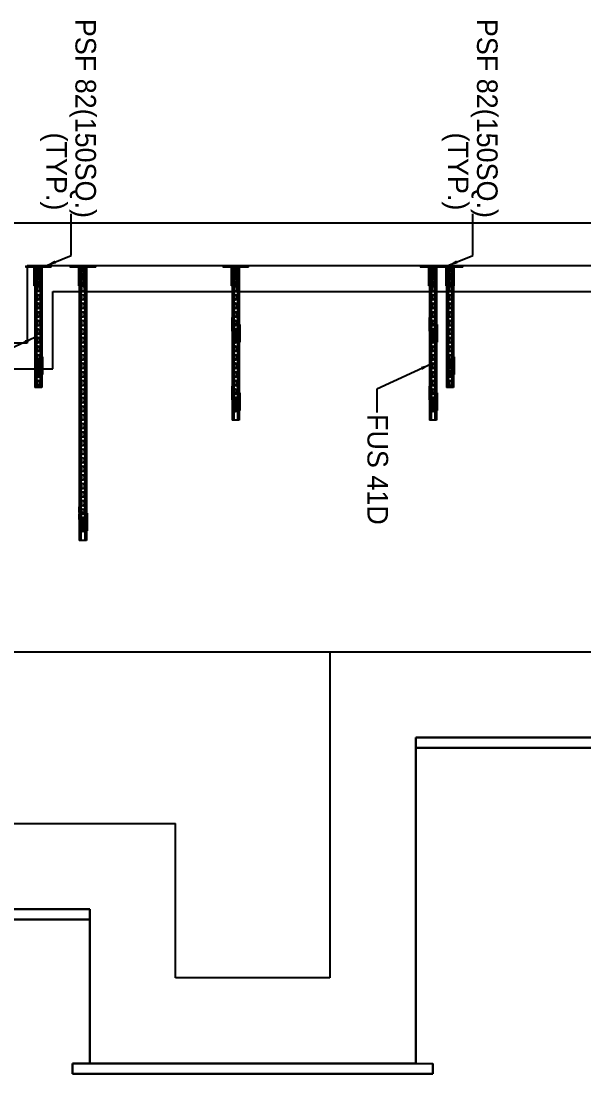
# Model space of a CAD drawing. Header units: millimetres. Extents: x 0 to 268175, y 0 to 74250.
# Drawn here: x 4765 to 8045, y 12309 to 18446 of the extents above; entities that cross this region are included whole.
import ezdxf
from ezdxf.enums import TextEntityAlignment as Align

# ---------------------------------------------------------------- set-up
doc = ezdxf.new("R2010")
doc.units = ezdxf.units.MM
doc.header["$LTSCALE"] = 200
doc.linetypes.add('CEN-GAUN', pattern=[32.2, 30, -1, 0.2, -1])
doc.linetypes.add('phl_thick', pattern=[0])
for name, color, linetype in [('1 BA', 9, 'Continuous'), ('1 CEN', 15, 'CEN-GAUN'), ('@@P3_P4 환상망 SUPPORT', 143, 'Continuous'), ('BA', 9, 'Continuous'), ('DIM', 7, 'Continuous'), ('PIPE RACK', 6, 'Continuous'), ('SOL-253', 253, 'Continuous')]:
    doc.layers.add(name, color=color, linetype=linetype)
doc.styles.add('STD', font='simplex8.shx', dxfattribs={"width": 0.85, "bigfont": 'whgtxt.shx'})
doc.styles.add('돋움체', font='gulim.ttc')
doc.dimstyles.new('DMA1', dxfattribs={"dimscale": 40, "dimtxt": 2.5, "dimasz": 3, "dimexe": 1, "dimexo": 1.5, "dimgap": 0.8, "dimtad": 1, "dimdec": 1, "dimdsep": 46, "dimtxsty": 'STD', "dimcen": -2.5, "dimclrd": 256, "dimclre": 256, "dimclrt": 7, "dimadec": 1, "dimazin": 2, "dimtfac": 0.75, "dimtdec": 1, "dimtmove": 2, "dimatfit": 3, "dimfxl": 1, "dimtvp": 1, "dimfrac": 2, "dimtolj": 1, "dimarcsym": 0})

# ---------------------------------------------------------------- blocks, each defined once
blk = doc.blocks.new('A$Cd080613a')
at = {"layer": '@@P3_P4 환상망 SUPPORT', "color": 2, "linetype": 'phl_thick'}
for p, q in [((-20, 4.434), (-18.540497, 4.434)), ((-20, 1.034), (-20, 4.434)), ((-20, 1.034), (-18.540497, 1.034)), ((-18.540497, 4.434), (-11.18034, 4.434)), ((-18.540497, 1.034), (-18.540497, 4.434)), ((-18.540497, 1.034), (-11.18034, 1.034)), ((-13.5, 0), (-13.5, 1.034)), ((-13.5, 0), (-8, 0)), ((-11.18034, 4.434), (-10.999621, 4.526016)), ((-11.18034, 1.034), (-11.18034, 4.434)), ((-11.18034, 1.034), (-8.008727, 1.034)), ((-10.999621, 4.526016), (-10.817799, 4.607405)), ((-10.817799, 4.607405), (-10.635521, 4.678167)), ((-10.635521, 4.678167), (-10.453605, 4.738253)), ((-10.5, -10.466), (-10.5, 0)), ((-10.453605, 4.738253), (-10.273729, 4.787376)), ((-10.309559, 6.434007), (10.309559, 6.434007)), ((-10.273729, 4.787376), (-10.096742, 4.825514)), ((-10.096742, 4.825514), (-9.923378, 4.852767)), ((-9.923378, 4.852767), (-9.754732, 4.869109)), ((-9.754732, 4.869109), (-9.592018, 4.874416)), ((-9.43597, 4.869011), (-9.592018, 4.874416)), ((-9.45, 12.285517), (-8.5, 12.834)), ((-9.45, 12.285517), (-9.425949, 12.285517)), ((-9.45, 6.434), (-9.45, 12.285517)), ((-9.286802, 4.852541), (-9.43597, 4.869011)), ((-9.425949, 12.285517), (-9.225178, 12.382765)), ((-9.425949, 6.434), (-9.425949, 12.285517)), ((-9.14507, 4.825103), (-9.286802, 4.852541)), ((-9.225178, 12.382765), (-9.028632, 12.46982)), ((-9.011345, 4.786714), (-9.14507, 4.825103)), ((-9.028632, 12.46982), (-8.835734, 12.547031)), ((-8.886751, 4.737605), (-9.011345, 4.786714)), ((-8.771402, 4.677806), (-8.886751, 4.737605)), ((-8.835734, 12.547031), (-8.645934, 12.614685)), ((-8.66519, 4.60729), (-8.771402, 4.677806)), ((-8.568009, 4.52603), (-8.66519, 4.60729)), ((-8.645934, 12.614685), (-8.458704, 12.673015)), ((-8.479752, 4.434), (-8.568009, 4.52603)), ((-8.5, 12.834), (8.5, 12.834)), ((-8.383024, 4.342905), (-8.479752, 4.434)), ((-8.479752, 4.434), (8.479752, 4.434)), ((-8.458704, 12.673015), (-8.273532, 12.722205)), ((-8.298335, 4.244727), (-8.383024, 4.342905)), ((-8.225616, 4.140826), (-8.298335, 4.244727)), ((-8.273532, 12.722205), (-8.089918, 12.762387)), ((-8.164452, 4.032743), (-8.225616, 4.140826)), ((-8.114311, 3.921798), (-8.164452, 4.032743)), ((-8.073442, 3.805669), (-8.114311, 3.921798)), ((-8.089918, 12.762387), (-7.907369, 12.793645)), ((-8.041426, 3.683749), (-8.073442, 3.805669)), ((-8.018427, 3.556566), (-8.041426, 3.683749)), ((-8.004602, 3.42465), (-8.018427, 3.556566)), ((-8.006255, 0.977988), (-8.008727, 1.034)), ((-8.004136, 0.924002), (-8.006255, 0.977988)), ((-8.000031, 3.288557), (-8.004602, 3.42465)), ((-8.002394, 0.872075), (-8.004136, 0.924002)), ((-8.001102, 0.822352), (-8.002394, 0.872075)), ((-8.000288, 0.774408), (-8.001102, 0.822352)), ((-8, 0.727727), (-8.000288, 0.774408)), ((-8, -0.157176), (-8, 3.288561)), ((-7.997347, 2.169936), (-8, 2.238707)), ((-7.989459, 2.102767), (-7.997347, 2.169936)), ((-7.976272, 2.037446), (-7.989459, 2.102767)), ((-7.957771, 1.974207), (-7.976272, 2.037446)), ((-7.934047, 1.913249), (-7.957771, 1.974207)), ((-7.905217, 1.854768), (-7.934047, 1.913249)), ((-7.907369, 12.793645), (-7.725397, 12.816016)), ((-7.871396, 1.798956), (-7.905217, 1.854768)), ((-7.832213, 1.745381), (-7.871396, 1.798956)), ((-7.78686, 1.693336), (-7.832213, 1.745381)), ((-7.735268, 1.643293), (-7.78686, 1.693336)), ((-7.677382, 1.595741), (-7.735268, 1.643293)), ((-7.725397, 12.816016), (-7.543511, 12.829488)), ((-7.613221, 1.551128), (-7.677382, 1.595741)), ((-7.54299, 1.509804), (-7.613221, 1.551128)), ((-7.543511, 12.829488), (-7.361216, 12.834)), ((-7.466933, 1.472099), (-7.54299, 1.509804)), ((-7.385253, 1.438355), (-7.466933, 1.472099)), ((-7.298238, 1.408783), (-7.385253, 1.438355)), ((-7.17892, 12.829488), (-7.361216, 12.834)), ((-7.206336, 1.383563), (-7.298238, 1.408783)), ((-7.110023, 1.362871), (-7.206336, 1.383563)), ((-6.997035, 12.816016), (-7.17892, 12.829488)), ((-7.009788, 1.34687), (-7.110023, 1.362871)), ((-6.90625, 1.335597), (-7.009788, 1.34687)), ((-6.815063, 12.793645), (-6.997035, 12.816016)), ((-6.800099, 1.329011), (-6.90625, 1.335597)), ((-6.632514, 12.762387), (-6.815063, 12.793645)), ((-6.691977, 1.327135), (-6.800099, 1.329011)), ((-6.691977, 1.327135), (-6.581325, 1.329907)), ((-6.4489, 12.722205), (-6.632514, 12.762387)), ((-6.581325, 1.329907), (-6.467915, 1.337363)), ((-6.467915, 1.337363), (-6.352408, 1.349526)), ((-6.263728, 12.673015), (-6.4489, 12.722205)), ((-6.352408, 1.349526), (-6.235472, 1.366419)), ((-6.076497, 12.614685), (-6.263728, 12.673015)), ((-6.235472, 1.366419), (-6.117777, 1.387979)), ((-6.117777, 1.387979), (-6, 1.414014)), ((-5.886698, 12.547031), (-6.076497, 12.614685)), ((-6, 1.414014), (-5.30323, 1.57262)), ((-6, -1.216), (-6, 1.414014)), ((-5.6938, 12.46982), (-5.886698, 12.547031)), ((-5.497254, 12.382765), (-5.6938, 12.46982)), ((-5.296482, 12.285517), (-5.497254, 12.382765)), ((-5.30323, 1.57262), (-4.617331, 1.711087)), ((-5.296482, 12.285517), (-4.129467, 12.285517)), ((-5.296482, 6.434), (-5.296482, 12.285517)), ((-4.617331, 1.711087), (-3.940787, 1.829986)), ((-4.129467, 12.285517), (-3.727924, 12.382765)), ((-4.129467, 6.434), (-4.129467, 12.285517)), ((-3.940787, 1.829986), (-3.272149, 1.929801)), ((-3.727924, 12.382765), (-3.334832, 12.46982)), ((-3.334832, 12.46982), (-2.949037, 12.547031)), ((-3.272149, 1.929801), (-2.610019, 2.010935)), ((-2.949037, 12.547031), (-2.569437, 12.614685)), ((-2.610019, 2.010935), (-1.953047, 2.07371)), ((-2.569437, 12.614685), (-2.194977, 12.673015)), ((-2.194977, 12.673015), (-1.824632, 12.722205)), ((-1.953047, 2.07371), (-1.299912, 2.118373)), ((-1.824632, 12.722205), (-1.457404, 12.762387)), ((-1.457404, 12.762387), (-1.092307, 12.793645)), ((-1.299912, 2.118373), (-0.649322, 2.145102)), ((-1.092307, 12.793645), (-0.728363, 12.816016)), ((-0.728363, 12.816016), (-0.364591, 12.829488)), ((-0.649322, 2.145102), (0, 2.154)), ((-0.364591, 12.829488), (0, 12.834)), ((0.364591, 12.829488), (0, 12.834)), ((0.649322, 2.145102), (0, 2.154)), ((0.728363, 12.816016), (0.364591, 12.829488)), ((1.299912, 2.118373), (0.649322, 2.145102)), ((1.092307, 12.793645), (0.728363, 12.816016)), ((1.457404, 12.762387), (1.092307, 12.793645)), ((1.953047, 2.07371), (1.299912, 2.118373)), ((1.824632, 12.722205), (1.457404, 12.762387)), ((2.194977, 12.673015), (1.824632, 12.722205)), ((2.610019, 2.010935), (1.953047, 2.07371)), ((2.569437, 12.614685), (2.194977, 12.673015)), ((2.949037, 12.547031), (2.569437, 12.614685)), ((3.272149, 1.929801), (2.610019, 2.010935)), ((3.334832, 12.46982), (2.949037, 12.547031)), ((3.940787, 1.829986), (3.272149, 1.929801)), ((3.727924, 12.382765), (3.334832, 12.46982)), ((4.129467, 12.285517), (3.727924, 12.382765)), ((4.617331, 1.711087), (3.940787, 1.829986)), ((4.129467, 12.285517), (5.296482, 12.285517)), ((4.129467, 6.434), (4.129467, 12.285517)), ((5.30323, 1.57262), (4.617331, 1.711087)), ((5.296482, 12.285517), (5.517089, 12.391922)), ((5.296482, 6.434), (5.296482, 12.285517)), ((6, 1.414014), (5.30323, 1.57262)), ((5.517089, 12.391922), (5.732653, 12.48604)), ((5.732653, 12.48604), (5.943938, 12.568319)), ((5.943938, 12.568319), (6.151669, 12.639125)), ((6.117777, 1.387979), (6, 1.414014)), ((6, -1.216), (6, 1.414014)), ((6.235472, 1.366419), (6.117777, 1.387979)), ((6.151669, 12.639125), (6.356539, 12.698744)), ((6.352408, 1.349526), (6.235472, 1.366419)), ((6.467915, 1.337363), (6.352408, 1.349526)), ((6.356539, 12.698744), (6.559224, 12.747389)), ((6.581325, 1.329907), (6.467915, 1.337363)), ((6.559224, 12.747389), (6.760381, 12.785202)), ((6.691977, 1.327135), (6.581325, 1.329907)), ((6.691977, 1.327135), (6.800099, 1.329011)), ((6.760381, 12.785202), (6.960663, 12.812253)), ((6.800099, 1.329011), (6.90625, 1.335597)), ((6.90625, 1.335597), (7.009788, 1.34687)), ((6.960663, 12.812253), (7.160721, 12.828542)), ((7.009788, 1.34687), (7.110023, 1.362871)), ((7.110023, 1.362871), (7.206336, 1.383563)), ((7.160721, 12.828542), (7.361216, 12.834)), ((7.206336, 1.383563), (7.298238, 1.408783)), ((7.298238, 1.408783), (7.385253, 1.438355)), ((7.583949, 12.827266), (7.361216, 12.834)), ((7.385253, 1.438355), (7.466933, 1.472099)), ((7.466933, 1.472099), (7.54299, 1.509804)), ((7.54299, 1.509804), (7.613221, 1.551128)), ((7.806234, 12.80717), (7.583949, 12.827266)), ((7.613221, 1.551128), (7.677382, 1.595741)), ((7.677382, 1.595741), (7.735268, 1.643293)), ((7.735268, 1.643293), (7.78686, 1.693336)), ((7.78686, 1.693336), (7.832213, 1.745381)), ((8.028974, 12.773795), (7.806234, 12.80717)), ((7.832213, 1.745381), (7.871395, 1.798957)), ((7.871395, 1.798957), (7.905217, 1.854768)), ((7.905217, 1.854768), (7.934047, 1.913249)), ((7.934047, 1.913249), (7.957771, 1.974207)), ((7.957771, 1.974207), (7.976272, 2.037446)), ((7.976272, 2.037446), (7.989459, 2.102767)), ((7.989459, 2.102767), (7.997347, 2.169936)), ((7.997347, 2.169936), (8, 2.238707)), ((8, 3.288561), (8.004602, 3.42465)), ((8, -0.157176), (8, 3.288561)), ((8, 0.727727), (8.000288, 0.774408)), ((8, 0), (13.5, 0)), ((8.000288, 0.774408), (8.001102, 0.822352)), ((8.001102, 0.822352), (8.002394, 0.872075)), ((8.002394, 0.872075), (8.004128, 0.923982)), ((8.004128, 0.923982), (8.006255, 0.977988)), ((8.004602, 3.42465), (8.018427, 3.556566)), ((8.006255, 0.977988), (8.008727, 1.034)), ((8.008727, 1.034), (20, 1.034)), ((8.018427, 3.556566), (8.041426, 3.683749)), ((8.253062, 12.727113), (8.028974, 12.773795)), ((8.041426, 3.683749), (8.073442, 3.805669)), ((8.073442, 3.805669), (8.114311, 3.921798)), ((8.114311, 3.921798), (8.164452, 4.032743)), ((8.164452, 4.032743), (8.225616, 4.140826)), ((8.225616, 4.140826), (8.298335, 4.244727)), ((8.479397, 12.666988), (8.253062, 12.727113)), ((8.298335, 4.244727), (8.383024, 4.342905)), ((8.383024, 4.342905), (8.4798, 4.433966)), ((8.70889, 12.593179), (8.479397, 12.666988)), ((8.479752, 4.434), (8.567993, 4.526015)), ((9.45, 12.285517), (8.5, 12.834)), ((8.567993, 4.526015), (8.665364, 4.607404)), ((8.665364, 4.607404), (8.772082, 4.678167)), ((8.942483, 12.505333), (8.70889, 12.593179)), ((8.772082, 4.678167), (8.888251, 4.738253)), ((8.888251, 4.738253), (9.013275, 4.787375)), ((9.181157, 12.402978), (8.942483, 12.505333)), ((9.013275, 4.787375), (9.146859, 4.825513)), ((9.146859, 4.825513), (9.288848, 4.852767)), ((9.425949, 12.285517), (9.181157, 12.402978)), ((9.288848, 4.852767), (9.438622, 4.869109)), ((9.425949, 12.285517), (9.45, 12.285517)), ((9.425949, 6.434), (9.425949, 12.285517)), ((9.438622, 4.869109), (9.595039, 4.874416)), ((9.45, 6.434), (9.45, 12.285517)), ((9.757758, 4.869011), (9.595039, 4.874416)), ((9.925931, 4.852541), (9.757758, 4.869011)), ((10.099052, 4.825103), (9.925931, 4.852541)), ((10.276366, 4.786714), (10.099052, 4.825103)), ((10.45592, 4.737606), (10.276366, 4.786714)), ((10.63676, 4.677807), (10.45592, 4.737606)), ((10.5, -10.466), (10.5, 0)), ((10.81822, 4.607291), (10.63676, 4.677807)), ((10.999636, 4.526031), (10.81822, 4.607291)), ((11.18034, 4.434), (10.999636, 4.526031)), ((11.18034, 4.434), (18.540497, 4.434)), ((11.18034, 1.034), (11.18034, 4.434)), ((13.5, 0), (13.5, 1.034)), ((18.540497, 4.434), (20, 4.434)), ((18.540497, 1.034), (18.540497, 4.434)), ((20, 1.034), (20, 4.434)), ((-17.5, -10.466), (-6.800735, -10.466)), ((-17.5, -18.466001), (-17.5, -10.466)), ((-17.5, -18.466001), (17.5, -18.466001)), ((-6.800735, -16.249999), (-6.800735, -10.466)), ((-6.800735, -16.249999), (6.800735, -16.249999)), ((-6, -1.216), (6, -1.216)), ((-5, -20.63), (-5, -18.466001)), ((-4.064, -21.565999), (-5, -20.63)), ((-5, -20.63), (5, -20.63)), ((-4.064, -21.565999), (4.064, -21.565999)), ((4.064, -21.565999), (5, -20.63)), ((5, -20.63), (5, -18.466001)), ((6.800735, -10.466), (17.5, -10.466)), ((6.800735, -16.249999), (6.800735, -10.466)), ((14.5, -18.466001), (14.5, -10.466)), ((17.5, -18.466001), (17.5, -10.466))]:
    blk.add_line(p, q, dxfattribs=at)
for centre, start, end in [((-10.309559, -0.066037), 90.0000006357, 136.1868593859), ((10.309559, -0.066037), 43.8131406141, 89.9999993643)]:
    blk.add_arc(centre, 6.500044, start, end, dxfattribs=at)
for centre, start_param, end_param in [((-6, -0.157176), 3.1415926536, 4.7123889763), ((6, -0.157176), 4.7123889844, 6.2831853072)]:
    blk.add_ellipse(centre, major_axis=(2, 0), ratio=0.529412, start_param=start_param, end_param=end_param, dxfattribs=at)
blk = doc.blocks.new('A$C1199bcb0')
at = {"layer": '@@P3_P4 환상망 SUPPORT', "color": 2, "linetype": 'phl_thick'}
for p, q in [((-18, 6), (-17.99649, 6.117777)), ((-18, -6), (-18, 6)), ((-17.99649, 6.117777), (-17.986084, 6.235472)), ((-17.986084, 6.235472), (-17.968693, 6.352408)), ((-17.968693, 6.352408), (-17.944448, 6.467915)), ((-17.944448, 6.467915), (-17.913618, 6.581325)), ((-17.913618, 6.581325), (-17.876478, 6.691977)), ((-17.876478, 6.691977), (-17.832987, 6.800099)), ((-17.832987, 6.800099), (-17.782843, 6.90625)), ((-17.782843, 6.90625), (-17.726339, 7.009788)), ((-17.726339, 7.009788), (-17.663683, 7.110023)), ((-17.663683, 7.110023), (-17.595186, 7.206336)), ((-17.595186, 7.206336), (-17.521322, 7.298238)), ((-17.521322, 7.298238), (-17.442581, 7.385253)), ((-17.442581, 7.385253), (-17.359451, 7.466933)), ((-17.359451, 7.466933), (-17.272411, 7.54299)), ((-17.272411, 7.54299), (-17.182116, 7.613221)), ((-17.182116, 7.613221), (-17.089214, 7.677382)), ((-17.089214, 7.677382), (-16.99437, 7.735268)), ((-16.99437, 7.735268), (-16.898317, 7.78686)), ((-16.898317, 7.78686), (-16.801819, 7.832213)), ((-16.801819, 7.832213), (-16.705605, 7.871396)), ((-16.705605, 7.871396), (-16.608332, 7.905217)), ((-16.608332, 7.905217), (-16.509245, 7.934047)), ((-16.509245, 7.934047), (-16.408728, 7.957771)), ((-16.408728, 7.957771), (-16.307163, 7.976272)), ((-16.307163, 7.976272), (-16.204935, 7.989459)), ((-16.204935, 7.989459), (-16.102423, 7.997347)), ((-16.102423, 7.997347), (-16, 8)), ((-16, 8), (-14.439052, 8)), ((-14.439049, 8.000031), (-14.231407, 8.004602)), ((-14.231407, 8.004602), (-14.024026, 8.018427)), ((-14.024026, 8.018427), (-13.817566, 8.041426)), ((-13.817566, 8.041426), (-13.612699, 8.073442)), ((-13.612699, 8.073442), (-13.410096, 8.114311)), ((-13.410096, 8.114311), (-13.208317, 8.164452)), ((-13.208317, 8.164452), (-13.002339, 8.225616)), ((-13.002339, 8.225616), (-12.793396, 8.298335)), ((-12.793396, 8.298335), (-12.583125, 8.383024)), ((-12.583125, 8.383024), (-12.373108, 8.479752)), ((-12.373108, 8.479752), (-12.202334, 8.568009)), ((-12.202334, 8.568009), (-12.032001, 8.66519)), ((-12.032001, 8.66519), (-11.862731, 8.771353)), ((-11.862731, 8.771353), (-11.69539, 8.886751)), ((-11.69539, 8.886751), (-11.530483, 9.011345)), ((-11.530483, 9.011345), (-11.36902, 9.14507)), ((-11.36902, 9.14507), (-11.212824, 9.286802)), ((-11.212824, 9.286802), (-11.06258, 9.43597)), ((-11.06258, 9.43597), (-10.918729, 9.592018)), ((-10.918729, 9.592018), (-10.782094, 9.754732)), ((-10.782094, 9.754732), (-10.652928, 9.923378)), ((-10.652928, 9.923378), (-10.532238, 10.096755)), ((-10.532238, 10.096755), (-10.420465, 10.273729)), ((-10.420465, 10.273729), (-10.317712, 10.453605)), ((-10.317712, 10.453605), (-10.224151, 10.635519)), ((-10.224151, 10.635519), (-10.14017, 10.817799)), ((-10.14017, 10.817799), (-10.065554, 10.999621)), ((-10.065554, 10.999621), (-10, 11.18034)), ((-10, 11.18034), (-7.5, 18.540497)), ((-8.5, -4.129467), (-8.5, 4.129467)), ((-7.862192, 17.474161), (-8, 17.5)), ((-8, 17.068443), (-8, 17.5)), ((-7.826223, 5.296482), (-7.478477, 5.497254)), ((-7.478477, 5.497254), (-7.13805, 5.6938)), ((-7.13805, 5.6938), (-6.803941, 5.886698)), ((-6.803941, 5.886698), (-6.475198, 6.076497)), ((-6.475198, 6.076497), (-6.150906, 6.263728)), ((-6.150906, 6.263728), (-5.830178, 6.4489)), ((-5.830178, 6.4489), (-5.512148, 6.632514)), ((-5.512148, 6.632514), (-4.880781, 6.997035)), ((-4.880781, 6.997035), (-4.565745, 7.17892)), ((-4.565745, 7.17892), (-4.25, 7.361216)), ((-4.25, 7.361216), (-3.934255, 7.543511)), ((-3.934255, 7.543511), (-3.619219, 7.725397)), ((-3.619219, 7.725397), (-3.304035, 7.907369)), ((-3.304035, 7.907369), (-2.987851, 8.089918)), ((-2.987851, 8.089918), (-2.669822, 8.273532)), ((-2.669822, 8.273532), (-2.349094, 8.458704)), ((-2.349094, 8.458704), (-2.024802, 8.645934)), ((-2.024802, 8.645934), (-1.696059, 8.835734)), ((-1.696059, 8.835734), (-1.361951, 9.028632)), ((-1.361951, 9.028632), (-1.021523, 9.225178)), ((-1.021523, 9.225178), (-0.673776, 9.425949)), ((1.09777, 9.181157), (0.673776, 9.425949)), ((1.511166, 8.942483), (1.09777, 9.181157)), ((1.91576, 8.70889), (1.511166, 8.942483)), ((2.313254, 8.479397), (1.91576, 8.70889)), ((2.705276, 8.253062), (2.313254, 8.479397)), ((3.093409, 8.028974), (2.705276, 8.253062)), ((3.479206, 7.806234), (3.093409, 8.028974)), ((3.864216, 7.583949), (3.479206, 7.806234)), ((4.597267, 7.160721), (3.864216, 7.583949)), ((4.943779, 6.960663), (4.597267, 7.160721)), ((5.290677, 6.760381), (4.943779, 6.960663)), ((5.639091, 6.559224), (5.290677, 6.760381)), ((5.990151, 6.356539), (5.639091, 6.559224)), ((6.344997, 6.151669), (5.990151, 6.356539)), ((6.704797, 5.943938), (6.344997, 6.151669)), ((7.444122, 5.517089), (6.704797, 5.943938)), ((7.826223, 5.296482), (7.444122, 5.517089)), ((10, 11.18034), (7.5, 18.540497)), ((8.5, -4.129467), (8.5, 4.129467)), ((10.0619, 11.00917), (10, 11.18034)), ((10.131785, 10.837331), (10.0619, 11.00917)), ((10.20982, 10.665387), (10.131785, 10.837331)), ((10.296167, 10.493907), (10.20982, 10.665387)), ((10.390993, 10.323456), (10.296167, 10.493907)), ((10.494428, 10.154656), (10.390993, 10.323456)), ((10.605843, 9.989169), (10.494428, 10.154656)), ((10.724691, 9.827928), (10.605843, 9.989169)), ((10.850639, 9.671434), (10.724691, 9.827928)), ((10.983347, 9.520192), (10.850639, 9.671434)), ((11.122479, 9.374703), (10.983347, 9.520192)), ((11.26755, 9.235579), (11.122479, 9.374703)), ((11.417344, 9.103769), (11.26755, 9.235579)), ((11.571177, 8.979536), (11.417344, 9.103769)), ((11.728471, 8.863041), (11.571177, 8.979536)), ((11.888385, 8.754602), (11.728471, 8.863041)), ((12.049542, 8.654679), (11.888385, 8.754602)), ((12.211309, 8.563124), (12.049542, 8.654679)), ((12.373108, 8.479752), (12.211309, 8.563124)), ((12.583125, 8.383024), (12.373118, 8.4798)), ((12.793396, 8.298335), (12.583125, 8.383024)), ((13.002339, 8.225616), (12.793396, 8.298335)), ((13.208317, 8.164452), (13.002339, 8.225616)), ((13.410096, 8.114311), (13.208317, 8.164452)), ((13.612699, 8.073442), (13.410096, 8.114311)), ((13.817566, 8.041426), (13.612699, 8.073442)), ((14.024026, 8.018427), (13.817566, 8.041426)), ((14.231407, 8.004602), (14.024026, 8.018427)), ((14.439052, 8), (14.231407, 8.004602)), ((14.439052, 8), (14.690674, 8)), ((14.690674, 8), (14.945595, 8)), ((14.945595, 8), (15.203898, 8)), ((15.203898, 8), (15.465673, 8)), ((15.465673, 8), (15.731009, 8)), ((15.731009, 8), (16, 8)), ((16.102423, 7.997347), (16, 8)), ((16.204935, 7.989459), (16.102423, 7.997347)), ((16.307163, 7.976272), (16.204935, 7.989459)), ((16.408728, 7.957771), (16.307163, 7.976272)), ((16.509245, 7.934047), (16.408728, 7.957771)), ((16.608332, 7.905217), (16.509245, 7.934047)), ((16.705605, 7.871395), (16.608332, 7.905217)), ((16.801819, 7.832213), (16.705605, 7.871395)), ((16.898317, 7.78686), (16.801819, 7.832213)), ((16.99437, 7.735268), (16.898317, 7.78686)), ((17.089214, 7.677382), (16.99437, 7.735268)), ((17.182116, 7.613221), (17.089214, 7.677382)), ((17.272411, 7.54299), (17.182116, 7.613221)), ((17.359451, 7.466933), (17.272411, 7.54299)), ((17.442581, 7.385253), (17.359451, 7.466933)), ((17.521322, 7.298238), (17.442581, 7.385253)), ((17.595186, 7.206336), (17.521322, 7.298238)), ((17.663683, 7.110023), (17.595186, 7.206336)), ((17.726339, 7.009788), (17.663683, 7.110023)), ((17.782843, 6.90625), (17.726339, 7.009788)), ((17.832987, 6.800099), (17.782843, 6.90625)), ((17.876478, 6.691977), (17.832987, 6.800099)), ((17.913618, 6.581325), (17.876478, 6.691977)), ((17.944448, 6.467915), (17.913618, 6.581325)), ((17.968693, 6.352408), (17.944448, 6.467915)), ((17.986084, 6.235472), (17.968693, 6.352408)), ((17.99649, 6.117777), (17.986084, 6.235472)), ((18, 6), (17.99649, 6.117777)), ((18, -6), (18, 6)), ((-17.99649, -6.117777), (-18, -6)), ((-17.986084, -6.235472), (-17.99649, -6.117777)), ((-17.968693, -6.352408), (-17.986084, -6.235472)), ((-17.944448, -6.467915), (-17.968693, -6.352408)), ((-17.913618, -6.581325), (-17.944448, -6.467915)), ((-17.876478, -6.691977), (-17.913618, -6.581325)), ((-17.832987, -6.800099), (-17.876478, -6.691977)), ((-17.782843, -6.90625), (-17.832987, -6.800099)), ((-17.726339, -7.009788), (-17.782843, -6.90625)), ((-17.663683, -7.110023), (-17.726339, -7.009788)), ((-17.595186, -7.206336), (-17.663683, -7.110023)), ((-17.521322, -7.298238), (-17.595186, -7.206336)), ((-17.442581, -7.385253), (-17.521322, -7.298238)), ((-17.359451, -7.466933), (-17.442581, -7.385253)), ((-17.272411, -7.54299), (-17.359451, -7.466933)), ((-17.182116, -7.613221), (-17.272411, -7.54299)), ((-17.089214, -7.677382), (-17.182116, -7.613221)), ((-16.99437, -7.735268), (-17.089214, -7.677382)), ((-16.898317, -7.78686), (-16.99437, -7.735268)), ((-16.801819, -7.832213), (-16.898317, -7.78686)), ((-16.705605, -7.871395), (-16.801819, -7.832213)), ((-16.608332, -7.905217), (-16.705605, -7.871395)), ((-16.509245, -7.934047), (-16.608332, -7.905217)), ((-16.408728, -7.957771), (-16.509245, -7.934047)), ((-16.307163, -7.976272), (-16.408728, -7.957771)), ((-16.204935, -7.989459), (-16.307163, -7.976272)), ((-16.102423, -7.997347), (-16.204935, -7.989459)), ((-16, -8), (-16.102423, -7.997347)), ((-16, -8), (-14.439052, -8)), ((-14.231407, -8.004602), (-14.439052, -8)), ((-14.024026, -8.018427), (-14.231407, -8.004602)), ((-13.817566, -8.041426), (-14.024026, -8.018427)), ((-13.612699, -8.073442), (-13.817566, -8.041426)), ((-13.410096, -8.114311), (-13.612699, -8.073442)), ((-13.208317, -8.164452), (-13.410096, -8.114311)), ((-13.002339, -8.225616), (-13.208317, -8.164452)), ((-12.793396, -8.298335), (-13.002339, -8.225616)), ((-12.583125, -8.383024), (-12.793396, -8.298335)), ((-12.373118, -8.4798), (-12.583125, -8.383024)), ((-12.202317, -8.567993), (-12.373108, -8.479752)), ((-12.031596, -8.665364), (-12.202317, -8.567993)), ((-11.861625, -8.77208), (-12.031596, -8.665364)), ((-11.693248, -8.888251), (-11.861625, -8.77208)), ((-11.528074, -9.013275), (-11.693248, -8.888251)), ((-11.366937, -9.146872), (-11.528074, -9.013275)), ((-11.210513, -9.288848), (-11.366937, -9.146872)), ((-11.059873, -9.438622), (-11.210513, -9.288848)), ((-10.916073, -9.595039), (-11.059873, -9.438622)), ((-10.779813, -9.757758), (-10.916073, -9.595039)), ((-10.651197, -9.925931), (-10.779813, -9.757758)), ((-10.530719, -10.099052), (-10.651197, -9.925931)), ((-10.41886, -10.276366), (-10.530719, -10.099052)), ((-10.316502, -10.45592), (-10.41886, -10.276366)), ((-10.223629, -10.63676), (-10.316502, -10.45592)), ((-10.140051, -10.81822), (-10.223629, -10.63676)), ((-10.065572, -10.999636), (-10.140051, -10.81822)), ((-10, -11.18034), (-10.065572, -10.999636)), ((-7.5, -18.540497), (-10, -11.18034)), ((-7.444122, -5.517089), (-7.826223, -5.296482)), ((-6.704797, -5.943938), (-7.444122, -5.517089)), ((-6.344997, -6.151669), (-6.704797, -5.943938)), ((-5.990151, -6.356539), (-6.344997, -6.151669)), ((-5.639091, -6.559224), (-5.990151, -6.356539)), ((-5.290677, -6.760381), (-5.639091, -6.559224)), ((-4.943779, -6.960663), (-5.290677, -6.760381)), ((-4.597267, -7.160721), (-4.943779, -6.960663)), ((-4.25, -7.361216), (-4.597267, -7.160721)), ((-3.864216, -7.583949), (-4.25, -7.361216)), ((-3.479206, -7.806234), (-3.864216, -7.583949)), ((-3.093409, -8.028974), (-3.479206, -7.806234)), ((-2.705276, -8.253062), (-3.093409, -8.028974)), ((-2.313254, -8.479397), (-2.705276, -8.253062)), ((-1.91576, -8.70889), (-2.313254, -8.479397)), ((-1.511166, -8.942483), (-1.91576, -8.70889)), ((-1.09777, -9.181157), (-1.511166, -8.942483)), ((-0.673776, -9.425949), (-1.09777, -9.181157)), ((0.673776, -9.425949), (1.09777, -9.181157)), ((1.09777, -9.181157), (1.511166, -8.942483)), ((1.511166, -8.942483), (1.91576, -8.70889)), ((1.91576, -8.70889), (2.313254, -8.479397)), ((2.313254, -8.479397), (2.705276, -8.253062)), ((2.705276, -8.253062), (3.093409, -8.028974)), ((3.093409, -8.028974), (3.479206, -7.806234)), ((3.479206, -7.806234), (3.864216, -7.583949)), ((3.864216, -7.583949), (4.25, -7.361216)), ((4.25, -7.361216), (4.597267, -7.160721)), ((4.597267, -7.160721), (4.943779, -6.960663)), ((4.943779, -6.960663), (5.290677, -6.760381)), ((5.290677, -6.760381), (5.639091, -6.559224)), ((5.639091, -6.559224), (5.990151, -6.356539)), ((5.990151, -6.356539), (6.344997, -6.151669)), ((6.344997, -6.151669), (6.704797, -5.943938)), ((6.704797, -5.943938), (7.070754, -5.732653)), ((7.070754, -5.732653), (7.444122, -5.517089)), ((7.444122, -5.517089), (7.826223, -5.296482)), ((7.5, -18.540497), (10, -11.18034)), ((8, -17.5), (7.862205, -17.474163)), ((8, -17.5), (8, -17.068485)), ((10, -11.18034), (10.079742, -10.963325)), ((10.079742, -10.963325), (10.172623, -10.744906)), ((10.172623, -10.744906), (10.279159, -10.526212)), ((10.279159, -10.526212), (10.399189, -10.309495)), ((10.399189, -10.309495), (10.532238, -10.096755)), ((10.532238, -10.096755), (10.678125, -9.889198)), ((10.678125, -9.889198), (10.835908, -9.688932)), ((10.835908, -9.688932), (11.004268, -9.497615)), ((11.004268, -9.497615), (11.182281, -9.316057)), ((11.182281, -9.316057), (11.36902, -9.14507)), ((11.36902, -9.14507), (11.563231, -8.985682)), ((11.563231, -8.985682), (11.762086, -8.839511)), ((11.762086, -8.839511), (11.96414, -8.706587)), ((11.96414, -8.706587), (12.168209, -8.586729)), ((12.168209, -8.586729), (12.373108, -8.479752)), ((12.373108, -8.479752), (12.583125, -8.383024)), ((12.583125, -8.383024), (12.793396, -8.298335)), ((12.793396, -8.298335), (13.002339, -8.225616)), ((13.002339, -8.225616), (13.208317, -8.164452)), ((13.208317, -8.164452), (13.410096, -8.114311)), ((13.410096, -8.114311), (13.612699, -8.073442)), ((13.612699, -8.073442), (13.817566, -8.041426)), ((13.817566, -8.041426), (14.024026, -8.018427)), ((14.024026, -8.018427), (14.231407, -8.004602)), ((14.231407, -8.004602), (14.439052, -8)), ((14.439052, -8), (14.690674, -8)), ((14.690674, -8), (14.945595, -8)), ((14.945595, -8), (15.203898, -8)), ((15.203898, -8), (15.465673, -8)), ((15.465673, -8), (15.731009, -8)), ((15.731009, -8), (16, -8)), ((16, -8), (16.102423, -7.997347)), ((16.102423, -7.997347), (16.204935, -7.989459)), ((16.204935, -7.989459), (16.307163, -7.976272)), ((16.307163, -7.976272), (16.408728, -7.957771)), ((16.408728, -7.957771), (16.509245, -7.934047)), ((16.509245, -7.934047), (16.608332, -7.905217)), ((16.608332, -7.905217), (16.705605, -7.871396)), ((16.705605, -7.871396), (16.801819, -7.832213)), ((16.801819, -7.832213), (16.898317, -7.78686)), ((16.898317, -7.78686), (16.99437, -7.735268)), ((16.99437, -7.735268), (17.089214, -7.677382)), ((17.089214, -7.677382), (17.182116, -7.613221)), ((17.182116, -7.613221), (17.272411, -7.54299)), ((17.272411, -7.54299), (17.359451, -7.466933)), ((17.359451, -7.466933), (17.442581, -7.385253)), ((17.442581, -7.385253), (17.521322, -7.298238)), ((17.521322, -7.298238), (17.595186, -7.206336)), ((17.595186, -7.206336), (17.663683, -7.110023)), ((17.663683, -7.110023), (17.726339, -7.009788)), ((17.726339, -7.009788), (17.782843, -6.90625)), ((17.782843, -6.90625), (17.832987, -6.800099)), ((17.832987, -6.800099), (17.876478, -6.691977)), ((17.876478, -6.691977), (17.913618, -6.581325)), ((17.913618, -6.581325), (17.944448, -6.467915)), ((17.944448, -6.467915), (17.968693, -6.352408)), ((17.968693, -6.352408), (17.986084, -6.235472)), ((17.986084, -6.235472), (17.99649, -6.117777)), ((17.99649, -6.117777), (18, -6))]:
    blk.add_line(p, q, dxfattribs=at)
for radius in [10.3, 8.5]:
    blk.add_circle((0, 0), radius, dxfattribs=at)
for radius, start, end in [(15, 145.5757076583, 214.4242923837), (15, 48.1896851106, 131.8103149018), (9.45, 145.9113937457, 154.0886062539), (20, 67.9756871625, 112.0243128375), (9.45, 85.9113937467, 94.0886062533), (9.45, 25.9113937461, 34.0886062543), (15, 0, 34.4242923837), (15, 325.5757076583, 0), (15, 228.1896850977, 311.8103148894), (9.45, 205.9113937461, 214.0886062543), (20, 247.9756871625, 292.0243128375), (9.45, 265.9113937467, 274.0886062533), (9.45, 325.9113937457, 334.0886062539)]:
    blk.add_arc((0, 0), radius, start, end, dxfattribs=at)
blk = doc.blocks.new('A$C9372a8f5')
at = {"layer": '@@P3_P4 환상망 SUPPORT', "color": 6, "linetype": 'phl_thick'}
for p, q in [((-41, 45), (4.999983, 45)), ((-41, 41), (-41, 45)), ((-41, 41), (4.999983, 41)), ((0, 0), (0, 40)), ((0, 39), (5, 39)), ((0, 0), (62, 0)), ((4, 39), (4, 40)), ((4.999983, 41), (4.999983, 45)), ((5, 45), (62, 45)), ((5, 0), (5, 45)), ((5, 41), (62, 41)), ((5, 40), (62, 40)), ((16, 28.5), (27.265017, 28.5)), ((16, 12), (16, 28.5)), ((16, 12), (27.265017, 12)), ((40.734982, 28.5), (52, 28.5)), ((40.734982, 12), (52, 12)), ((52, 12), (52, 28.5)), ((62, 0), (62, 45))]:
    blk.add_line(p, q, dxfattribs=at)
for centre, radius, start, end in [((-1, 40), 1, 0, 89.9999999933), ((-1, 40), 5, 0, 11.5373272468), ((34, 20.25), 10.65, 50.7731197186, 129.2268802814), ((34, 20.25), 10.65, 230.7731197186, 309.2268802814)]:
    blk.add_arc(centre, radius, start, end, dxfattribs=at)
at = {"layer": '@@P3_P4 환상망 SUPPORT', "color": 2, "linetype": 'Continuous', "xscale": -1, "rotation": 270}
blk.add_blockref('A$Cd080613a', (5, 22.5), dxfattribs=at)
at = {"layer": '@@P3_P4 환상망 SUPPORT', "color": 2, "rotation": 270}
blk.add_blockref('A$C1199bcb0', (34, 20.5), dxfattribs=at)
blk = doc.blocks.new('A$Cbeba9721')
at = {"layer": '@@P3_P4 환상망 SUPPORT', "color": 5, "linetype": 'Continuous', "lineweight": 0}
for p, q in [((-75, 0), (75, 0)), ((-75, 0), (-75, -8)), ((75, 0), (75, -8)), ((-75, -8), (75, -8)), ((-25, -116), (-25, -8)), ((-8.2, -25), (-8.2, -35.3)), ((-8.2, -48.7), (-8.2, -59)), ((7.2, -24), (-7.2, -24)), ((-7.2, -60), (7.2, -60)), ((8.2, -35.3), (8.2, -25)), ((8.2, -59), (8.2, -48.7)), ((25, -116), (25, -8)), ((-17, -116), (-25, -116)), ((-17, -116), (17, -116)), ((-8.2, -71), (-8.2, -81.3)), ((-8.2, -94.7), (-8.2, -105)), ((7.2, -70), (-7.2, -70)), ((-7.2, -106), (7.2, -106)), ((8.2, -81.3), (8.2, -71)), ((8.2, -105), (8.2, -94.7)), ((25, -116), (17, -116))]:
    blk.add_line(p, q, dxfattribs=at)
for centre, radius, start, end in [((0, -42), 10.7, 140.77312, 219.22688), ((-7.2, -25), 1, 90, 180), ((-7.2, -59), 1, 180, 270), ((7.2, -25), 1, 0, 90), ((7.2, -59), 1, 270, 0), ((0, -42), 10.7, 320.77312, 39.22688), ((0, -88), 10.7, 140.77312, 219.22688), ((-7.2, -71), 1, 90, 180), ((-7.2, -105), 1, 180, 270), ((7.2, -71), 1, 0, 90), ((7.2, -105), 1, 270, 0), ((0, -88), 10.7, 320.77312, 39.22688)]:
    blk.add_arc(centre, radius, start, end, dxfattribs=at)
at = {"layer": '@@P3_P4 환상망 SUPPORT', "color": 2}
for p in [(0, -42), (0, -88)]:
    blk.add_blockref('A$C1199bcb0', p, dxfattribs=at)
blk = doc.blocks.new('*U3267')
at = {"layer": '@@P3_P4 환상망 SUPPORT', "linetype": 'phl_thick'}
for p, q in [((-20.5, 0), (-20.5, 702)), ((-15.6, 0), (-15.6, 702)), ((-15.1, 0), (-15.1, 702)), ((-11, 0), (-11, 702)), ((-7, 667), (-7, 683)), ((7, 667), (7, 683)), ((11, 0), (11, 702)), ((15.1, 0), (15.1, 702)), ((15.6, 0), (15.6, 702)), ((20.5, 0), (20.5, 702)), ((-7, 617), (-7, 633)), ((7, 617), (7, 633)), ((-7, 567), (-7, 583)), ((7, 567), (7, 583)), ((-7, 517), (-7, 533)), ((7, 517), (7, 533)), ((-7, 467), (-7, 483)), ((-7, 417), (-7, 433)), ((7, 467), (7, 483)), ((7, 417), (7, 433)), ((-7, 367), (-7, 383)), ((7, 367), (7, 383)), ((-7, 317), (-7, 333)), ((7, 317), (7, 333)), ((-7, 267), (-7, 283)), ((7, 267), (7, 283)), ((-7, 217), (-7, 233)), ((7, 217), (7, 233)), ((-7, 167), (-7, 183)), ((-7, 117), (-7, 133)), ((7, 167), (7, 183)), ((7, 117), (7, 133)), ((-7, 67), (-7, 83)), ((7, 67), (7, 83)), ((-7, 17), (-7, 33)), ((7, 17), (7, 33))]:
    blk.add_line(p, q, dxfattribs=at)
at = {"layer": '@@P3_P4 환상망 SUPPORT', "linetype": 'Continuous'}
for p, q in [((-20.5, 702), (20.5, 702)), ((-20.5, 0), (20.5, 0))]:
    blk.add_line(p, q, dxfattribs=at)
at = {"layer": '@@P3_P4 환상망 SUPPORT', "linetype": 'phl_thick'}
for centre, start, end in [((0, 683.000037), 0.0003062585, 180.0003062585), ((0, 666.999963), 180.0003062585, 0.0003062585), ((0, 633.000037), 0.0003062585, 180.0003062585), ((0, 616.999963), 180.0003062585, 0.0003062585), ((0, 583.000037), 0.0003062585, 180.0003062585), ((0, 566.999963), 180.0003062585, 0.0003062585), ((0, 533.000037), 0.0003062585, 180.0003062585), ((0, 516.999963), 180.0003062585, 0.0003062585), ((0, 483.000037), 0.0003062585, 180.0003062585), ((0, 466.999963), 180.0003062585, 0.0003062585), ((0, 433.000037), 0.0003062585, 180.0003062585), ((0, 416.999963), 180.0003062585, 0.0003062585), ((0, 383.000037), 0.0003062585, 180.0003062585), ((0, 366.999963), 180.0003062585, 0.0003062585), ((0, 333.000037), 0.0003062585, 180.0003062585), ((0, 316.999963), 180.0003062585, 0.0003062585), ((0, 283.000037), 0.0003062585, 180.0003062585), ((0, 266.999963), 180.0003062585, 0.0003062585), ((0, 233.000037), 0.0003062585, 180.0003062585), ((0, 216.999963), 180.0003062585, 0.0003062585), ((0, 183.000037), 0.0003062585, 180.0003062585), ((0, 166.999963), 180.0003062585, 0.0003062585), ((0, 133.000037), 0.0003062585, 180.0003062585), ((0, 116.999963), 180.0003062585, 0.0003062585), ((0, 83.000037), 0.0003062585, 180.0003062585), ((0, 66.999963), 180.0003062585, 0.0003062585), ((0, 33.000037), 0.0003062585, 180.0003062585), ((0, 16.999963), 180.0003062585, 0.0003062585)]:
    blk.add_arc(centre, 7, start, end, dxfattribs=at)
blk = doc.blocks.new('A$C5ad7675c')
at = {"layer": '@@P3_P4 환상망 SUPPORT', "color": 1, "linetype": 'phl_thick'}
for p, q in [((-20.5, 31.329156), (-20.5, 36.1)), ((-20.5, 4.099998), (-20.5, 29.670844)), ((-18, 4.099998), (-18, 36.1)), ((-16.4, 2.5), (16.4, 2.5)), ((-15.6, 41), (-15.1, 41)), ((-15.6, 38.5), (-15.1, 38.5)), ((-13.5, 33.5), (-13.5, 36.9)), ((-13.5, 33.5), (-11, 33.5)), ((-11, 33.5), (-11, 36.9)), ((11, 33.5), (11, 36.9)), ((11, 33.5), (13.5, 33.5)), ((13.5, 33.5), (13.5, 36.9)), ((15.1, 41), (15.6, 41)), ((15.1, 38.5), (15.6, 38.5)), ((18, 4.099998), (18, 36.1)), ((20.5, 31.329156), (20.5, 36.1)), ((20.5, 4.099998), (20.5, 29.670844)), ((-20.5, -29.670845), (-20.5, -4.099998)), ((-20.5, -36.099998), (-20.5, -31.329155)), ((-18, -36.099998), (-18, -4.099998)), ((-16.4, -2.5), (16.4, -2.5)), ((-15.6, -38.5), (-15.1, -38.5)), ((-15.6, -41), (-15.1, -41)), ((-13.5, -33.5), (-11, -33.5)), ((-13.5, -36.900002), (-13.5, -33.5)), ((-11, -36.900002), (-11, -33.5)), ((11, -33.5), (13.5, -33.5)), ((11, -36.900002), (11, -33.5)), ((13.5, -36.900002), (13.5, -33.5)), ((15.1, -38.5), (15.6, -38.5)), ((15.1, -41), (15.6, -41)), ((18, -36.099998), (18, -4.099998)), ((20.5, -29.670845), (20.5, -4.099998)), ((20.5, -36.099998), (20.5, -31.329155))]:
    blk.add_line(p, q, dxfattribs=at)
for centre, radius, start, end in [((-19.25, 31.329156), 1.250001, 180, 213.5573073642), ((-15.6, 36.1), 4.9, 89.9999999125, 180), ((-19.25, 29.670844), 1.25, 146.4426896568, 180), ((-16.4, 4.1), 4.1, 180, 270.0000051939), ((-16.4, -4.1), 4.1, 89.9999948061, 180), ((-20.5, 30.5), 0.25, 326.4426865497, 33.5573134503), ((-15.6, 36.1), 2.4, 90.0000095032, 180), ((-16.4, 4.1), 1.6, 180, 270.0000136712), ((-15.1, 36.9), 4.1, 0, 89.9999998633), ((-15.1, 36.9), 1.6, 0, 90.0000136712), ((15.1, 36.9), 4.1, 90.0000001372, 180), ((15.1, 36.9), 1.6, 89.9999863288, 180), ((15.6, 36.1), 4.9, 0, 90.0000000871), ((15.6, 36.1), 2.4, 0, 89.9999904968), ((16.4, 4.1), 1.6, 269.9999863288, 0), ((16.4, 4.1), 4.1, 269.9999948061, 0), ((16.4, -4.1), 4.1, 0, 90.0000051939), ((20.5, 30.5), 0.25, 146.4426865497, 213.5573134503), ((19.25, 31.329156), 1.25, 326.4426896568, 0), ((19.25, 29.670844), 1.250001, 0, 33.5573073642), ((-19.25, -29.670844), 1.250001, 180.0000580064, 213.5573802197), ((-19.25, -31.329156), 1.25, 146.4426168014, 180), ((-15.6, -36.1), 4.9, 180, 269.9999956273), ((-20.5, -30.5), 0.25, 326.443050827, 33.556949173), ((-16.4, -4.1), 1.6, 89.9999863288, 180), ((-15.6, -36.1), 2.4, 180, 269.9999904968), ((-15.1, -36.9), 1.6, 269.9999863288, 0), ((-15.1, -36.9), 4.1, 269.9999948061, 0), ((15.1, -36.9), 4.1, 180, 270.0000051939), ((15.1, -36.9), 1.6, 180, 270.0000136712), ((15.6, -36.1), 2.4, 270.0000095032, 0), ((15.6, -36.1), 4.9, 270.0000043727, 0), ((16.4, -4.1), 1.6, 0, 90.0000136712), ((20.5, -30.5), 0.25, 146.443050827, 213.556949173), ((19.25, -29.670844), 1.25, 326.4426168014, 0), ((19.25, -31.329156), 1.250001, 0.0000580064, 33.5573802197)]:
    blk.add_arc(centre, radius, start, end, dxfattribs=at)
blk = doc.blocks.new('*U3268')
at = {"layer": '@@P3_P4 환상망 SUPPORT', "linetype": 'phl_thick'}
for p, q in [((-20.5, 0), (-20.5, 1592)), ((-15.6, 0), (-15.6, 1592)), ((-15.1, 0), (-15.1, 1592)), ((-11, 0), (-11, 1592)), ((11, 0), (11, 1592)), ((15.1, 0), (15.1, 1592)), ((15.6, 0), (15.6, 1592)), ((20.5, 0), (20.5, 1592)), ((-7, 1517), (-7, 1533)), ((-7, 1467), (-7, 1483)), ((7, 1517), (7, 1533)), ((7, 1467), (7, 1483)), ((-7, 1417), (-7, 1433)), ((7, 1417), (7, 1433)), ((-7, 1367), (-7, 1383)), ((7, 1367), (7, 1383)), ((-7, 1317), (-7, 1333)), ((7, 1317), (7, 1333)), ((-7, 1267), (-7, 1283)), ((-7, 1217), (-7, 1233)), ((7, 1267), (7, 1283)), ((7, 1217), (7, 1233)), ((-7, 1167), (-7, 1183)), ((7, 1167), (7, 1183)), ((-7, 1117), (-7, 1133)), ((7, 1117), (7, 1133)), ((-7, 1067), (-7, 1083)), ((7, 1067), (7, 1083)), ((-7, 1017), (-7, 1033)), ((-7, 967), (-7, 983)), ((7, 1017), (7, 1033)), ((7, 967), (7, 983)), ((-7, 917), (-7, 933)), ((7, 917), (7, 933)), ((-7, 867), (-7, 883)), ((7, 867), (7, 883)), ((-7, 817), (-7, 833)), ((7, 817), (7, 833)), ((-7, 767), (-7, 783)), ((7, 767), (7, 783)), ((-7, 717), (-7, 733)), ((-7, 667), (-7, 683)), ((7, 717), (7, 733)), ((7, 667), (7, 683)), ((-7, 617), (-7, 633)), ((7, 617), (7, 633)), ((-7, 567), (-7, 583)), ((7, 567), (7, 583)), ((-7, 517), (-7, 533)), ((7, 517), (7, 533)), ((-7, 467), (-7, 483)), ((-7, 417), (-7, 433)), ((7, 467), (7, 483)), ((7, 417), (7, 433)), ((-7, 367), (-7, 383)), ((7, 367), (7, 383)), ((-7, 317), (-7, 333)), ((7, 317), (7, 333)), ((-7, 267), (-7, 283)), ((7, 267), (7, 283)), ((-7, 217), (-7, 233)), ((7, 217), (7, 233)), ((-7, 167), (-7, 183)), ((-7, 117), (-7, 133)), ((7, 167), (7, 183)), ((7, 117), (7, 133)), ((-7, 67), (-7, 83)), ((7, 67), (7, 83)), ((-7, 17), (-7, 33)), ((7, 17), (7, 33))]:
    blk.add_line(p, q, dxfattribs=at)
at = {"layer": '@@P3_P4 환상망 SUPPORT', "linetype": 'Continuous'}
for p, q in [((-20.5, 1592), (20.5, 1592)), ((-20.5, 0), (20.5, 0))]:
    blk.add_line(p, q, dxfattribs=at)
at = {"layer": '@@P3_P4 환상망 SUPPORT', "linetype": 'phl_thick'}
for centre, start, end in [((0, 1533.000037), 0.0003062585, 180.0003062585), ((0, 1516.999963), 180.0003062585, 0.0003062585), ((0, 1483.000037), 0.0003062585, 180.0003062585), ((0, 1466.999963), 180.0003062585, 0.0003062585), ((0, 1433.000037), 0.0003062585, 180.0003062585), ((0, 1416.999963), 180.0003062585, 0.0003062585), ((0, 1383.000037), 0.0003062585, 180.0003062585), ((0, 1366.999963), 180.0003062585, 0.0003062585), ((0, 1333.000037), 0.0003062585, 180.0003062585), ((0, 1316.999963), 180.0003062585, 0.0003062585), ((0, 1283.000037), 0.0003062585, 180.0003062585), ((0, 1266.999963), 180.0003062585, 0.0003062585), ((0, 1233.000037), 0.0003062585, 180.0003062585), ((0, 1216.999963), 180.0003062585, 0.0003062585), ((0, 1183.000037), 0.0003062585, 180.0003062585), ((0, 1166.999963), 180.0003062585, 0.0003062585), ((0, 1133.000037), 0.0003062585, 180.0003062585), ((0, 1116.999963), 180.0003062585, 0.0003062585), ((0, 1083.000037), 0.0003062585, 180.0003062585), ((0, 1066.999963), 180.0003062585, 0.0003062585), ((0, 1033.000037), 0.0003062585, 180.0003062585), ((0, 1016.999963), 180.0003062585, 0.0003062585), ((0, 983.000037), 0.0003062585, 180.0003062585), ((0, 966.999963), 180.0003062585, 0.0003062585), ((0, 933.000037), 0.0003062585, 180.0003062585), ((0, 916.999963), 180.0003062585, 0.0003062585), ((0, 883.000037), 0.0003062585, 180.0003062585), ((0, 866.999963), 180.0003062585, 0.0003062585), ((0, 833.000037), 0.0003062585, 180.0003062585), ((0, 816.999963), 180.0003062585, 0.0003062585), ((0, 783.000037), 0.0003062585, 180.0003062585), ((0, 766.999963), 180.0003062585, 0.0003062585), ((0, 733.000037), 0.0003062585, 180.0003062585), ((0, 716.999963), 180.0003062585, 0.0003062585), ((0, 683.000037), 0.0003062585, 180.0003062585), ((0, 666.999963), 180.0003062585, 0.0003062585), ((0, 633.000037), 0.0003062585, 180.0003062585), ((0, 616.999963), 180.0003062585, 0.0003062585), ((0, 583.000037), 0.0003062585, 180.0003062585), ((0, 566.999963), 180.0003062585, 0.0003062585), ((0, 533.000037), 0.0003062585, 180.0003062585), ((0, 516.999963), 180.0003062585, 0.0003062585), ((0, 483.000037), 0.0003062585, 180.0003062585), ((0, 466.999963), 180.0003062585, 0.0003062585), ((0, 433.000037), 0.0003062585, 180.0003062585), ((0, 416.999963), 180.0003062585, 0.0003062585), ((0, 383.000037), 0.0003062585, 180.0003062585), ((0, 366.999963), 180.0003062585, 0.0003062585), ((0, 333.000037), 0.0003062585, 180.0003062585), ((0, 316.999963), 180.0003062585, 0.0003062585), ((0, 283.000037), 0.0003062585, 180.0003062585), ((0, 266.999963), 180.0003062585, 0.0003062585), ((0, 233.000037), 0.0003062585, 180.0003062585), ((0, 216.999963), 180.0003062585, 0.0003062585), ((0, 183.000037), 0.0003062585, 180.0003062585), ((0, 166.999963), 180.0003062585, 0.0003062585), ((0, 133.000037), 0.0003062585, 180.0003062585), ((0, 116.999963), 180.0003062585, 0.0003062585), ((0, 83.000037), 0.0003062585, 180.0003062585), ((0, 66.999963), 180.0003062585, 0.0003062585), ((0, 33.000037), 0.0003062585, 180.0003062585), ((0, 16.999963), 180.0003062585, 0.0003062585)]:
    blk.add_arc(centre, 7, start, end, dxfattribs=at)
blk = doc.blocks.new('*U3269')
at = {"layer": '@@P3_P4 환상망 SUPPORT', "linetype": 'phl_thick'}
for p, q in [((-20.5, 0), (-20.5, 892)), ((-15.6, 0), (-15.6, 892)), ((-15.1, 0), (-15.1, 892)), ((-11, 0), (-11, 892)), ((11, 0), (11, 892)), ((15.1, 0), (15.1, 892)), ((15.6, 0), (15.6, 892)), ((20.5, 0), (20.5, 892)), ((-7, 817), (-7, 833)), ((7, 817), (7, 833)), ((-7, 767), (-7, 783)), ((7, 767), (7, 783)), ((-7, 717), (-7, 733)), ((-7, 667), (-7, 683)), ((7, 717), (7, 733)), ((7, 667), (7, 683)), ((-7, 617), (-7, 633)), ((7, 617), (7, 633)), ((-7, 567), (-7, 583)), ((7, 567), (7, 583)), ((-7, 517), (-7, 533)), ((7, 517), (7, 533)), ((-7, 467), (-7, 483)), ((-7, 417), (-7, 433)), ((7, 467), (7, 483)), ((7, 417), (7, 433)), ((-7, 367), (-7, 383)), ((7, 367), (7, 383)), ((-7, 317), (-7, 333)), ((7, 317), (7, 333)), ((-7, 267), (-7, 283)), ((7, 267), (7, 283)), ((-7, 217), (-7, 233)), ((7, 217), (7, 233)), ((-7, 167), (-7, 183)), ((-7, 117), (-7, 133)), ((7, 167), (7, 183)), ((7, 117), (7, 133)), ((-7, 67), (-7, 83)), ((7, 67), (7, 83)), ((-7, 17), (-7, 33)), ((7, 17), (7, 33))]:
    blk.add_line(p, q, dxfattribs=at)
at = {"layer": '@@P3_P4 환상망 SUPPORT', "linetype": 'Continuous'}
for p, q in [((-20.5, 892), (20.5, 892)), ((-20.5, 0), (20.5, 0))]:
    blk.add_line(p, q, dxfattribs=at)
at = {"layer": '@@P3_P4 환상망 SUPPORT', "linetype": 'phl_thick'}
for centre, start, end in [((0, 833.000037), 0.0003062585, 180.0003062585), ((0, 816.999963), 180.0003062585, 0.0003062585), ((0, 783.000037), 0.0003062585, 180.0003062585), ((0, 766.999963), 180.0003062585, 0.0003062585), ((0, 733.000037), 0.0003062585, 180.0003062585), ((0, 716.999963), 180.0003062585, 0.0003062585), ((0, 683.000037), 0.0003062585, 180.0003062585), ((0, 666.999963), 180.0003062585, 0.0003062585), ((0, 633.000037), 0.0003062585, 180.0003062585), ((0, 616.999963), 180.0003062585, 0.0003062585), ((0, 583.000037), 0.0003062585, 180.0003062585), ((0, 566.999963), 180.0003062585, 0.0003062585), ((0, 533.000037), 0.0003062585, 180.0003062585), ((0, 516.999963), 180.0003062585, 0.0003062585), ((0, 483.000037), 0.0003062585, 180.0003062585), ((0, 466.999963), 180.0003062585, 0.0003062585), ((0, 433.000037), 0.0003062585, 180.0003062585), ((0, 416.999963), 180.0003062585, 0.0003062585), ((0, 383.000037), 0.0003062585, 180.0003062585), ((0, 366.999963), 180.0003062585, 0.0003062585), ((0, 333.000037), 0.0003062585, 180.0003062585), ((0, 316.999963), 180.0003062585, 0.0003062585), ((0, 283.000037), 0.0003062585, 180.0003062585), ((0, 266.999963), 180.0003062585, 0.0003062585), ((0, 233.000037), 0.0003062585, 180.0003062585), ((0, 216.999963), 180.0003062585, 0.0003062585), ((0, 183.000037), 0.0003062585, 180.0003062585), ((0, 166.999963), 180.0003062585, 0.0003062585), ((0, 133.000037), 0.0003062585, 180.0003062585), ((0, 116.999963), 180.0003062585, 0.0003062585), ((0, 83.000037), 0.0003062585, 180.0003062585), ((0, 66.999963), 180.0003062585, 0.0003062585), ((0, 33.000037), 0.0003062585, 180.0003062585), ((0, 16.999963), 180.0003062585, 0.0003062585)]:
    blk.add_arc(centre, 7, start, end, dxfattribs=at)

msp = doc.modelspace()

# ---------------------------------------------------------------- linework, layer by layer
at = {"layer": '1 BA'}
for p, q in [((4265.1, 17269.3), (26309.3, 17269.3)), ((25540.1, 17019.3), (4800.1, 17019.3)), ((4800.1, 17019.3), (4800.1, 16569.3)), ((25540.1, 17019.3), (4800.1, 17019.3)), ((4950.1, 16419.3), (4950.1, 16869.3)), ((4950.1, 16869.3), (25540.1, 16869.3)), ((4800.1, 16569.3), (4515.1, 16569.3)), ((4515.1, 16419.3), (4950.1, 16419.3)), ((6565.1, 14769.3), (6565.1, 12869.3)), ((6565.1, 14769.3), (25540.1, 14769.3)), ((26315.1, 14269.3), (7065.1, 14269.3)), ((7065.1, 14269.3), (7065.1, 12369.3)), ((7065.1, 14209.3), (7065.1, 14269.3)), ((7065.1, 14269.3), (13690.1, 14269.3)), ((26415.9, 14209.3), (7065.1, 14209.3)), ((7065.1, 12369.3), (7065.1, 14209.3)), ((7065.1, 14209.3), (26415.9, 14209.3)), ((4600.1, 13769.3), (5665.1, 13769.3)), ((5665.1, 12869.3), (5665.1, 13769.3)), ((5165.1, 13269.3), (3740.1, 13269.3)), ((5165.1, 12369.3), (5165.1, 13269.3)), ((5165.1, 13269.3), (5165.1, 13209.3)), ((5165.1, 13209.3), (5165.1, 12369.3)), ((6565.1, 12869.3), (5665.1, 12869.3)), ((5065.1, 12309.3), (5065.1, 12369.3)), ((5065.1, 12369.3), (5165.1, 12369.3)), ((5165.1, 12369.3), (5065.1, 12369.3)), ((5065.1, 12369.3), (5065.1, 12309.3)), ((7065.1, 12369.3), (5165.1, 12369.3)), ((5165.1, 12369.3), (7165.1, 12369.3)), ((7165.1, 12365.4), (7065.1, 12369.3)), ((7165.1, 12369.3), (7165.1, 12309.3)), ((7165.1, 12309.3), (7165.1, 12365.4)), ((7165.1, 12309.3), (5065.1, 12309.3)), ((7165.1, 12309.3), (5065.1, 12309.3)), ((5065.1, 12309.3), (7165.1, 12309.3))]:
    msp.add_line(p, q, dxfattribs=at)
at = {"layer": '1 CEN'}
for p, q in [((3443.8, 17269.3), (26581.8, 17269.3)), ((3443.8, 14769.3), (26581.8, 14769.3))]:
    msp.add_line(p, q, dxfattribs=at)
at = {"layer": 'BA'}
for p, q in [((3640.1, 13269.3), (5165.1, 13269.3)), ((5165.1, 13209.3), (3640.1, 13209.3))]:
    msp.add_line(p, q, dxfattribs=at)
at = {"layer": 'SOL-253'}
msp.add_line((3640.1, 13209.3), (5165.1, 13209.3), dxfattribs=at)

# ---------------------------------------------------------------- block references
at = {"layer": '@@P3_P4 환상망 SUPPORT', "color": 5, "rotation": 359.9999999999999}
for p in [(4865.1, 17019.3), (5125.1, 17019.3), (6015.1, 17019.3), (7165.1, 17019.3), (7265.1, 17019.3)]:
    msp.add_blockref('A$Cbeba9721', p, dxfattribs=at)
at = {"layer": '@@P3_P4 환상망 SUPPORT', "linetype": 'Continuous', "rotation": 180}
for name, p in [('*U3267', (4865.1, 17011.3)), ('*U3268', (5125.1, 17011.3)), ('*U3269', (6015.1, 17011.3)), ('*U3269', (7165.1, 17011.3)), ('*U3267', (7265.1, 17011.3))]:
    msp.add_blockref(name, p, dxfattribs=at)
at = {"layer": '@@P3_P4 환상망 SUPPORT', "linetype": 'Continuous', "xscale": -1}
for p, rotation in [((6015.1, 16678.3), 359.9999999999999), ((7165.1, 16678.3), 359.9999999999999), ((6015.1, 16278.3), 359.9999999999999), ((7165.1, 16278.3), 359.9999999999998), ((5125.1, 15578.3), 359.9999999999999)]:
    msp.add_blockref('A$C5ad7675c', p, dxfattribs=dict(at, rotation=rotation))
at = {"layer": '@@P3_P4 환상망 SUPPORT', "color": 6, "rotation": 270}
for p in [(5994.6, 16637.3), (7144.6, 16637.3), (4844.6, 16447.3), (7244.6, 16447.3), (5994.6, 16237.3), (7144.6, 16237.3), (5104.6, 15537.3)]:
    msp.add_blockref('A$C9372a8f5', p, dxfattribs=at)

# ---------------------------------------------------------------- texts
at = {"layer": 'PIPE RACK', "style": '돋움체'}
for s, p in [('PSF 82(150SQ.)', (5141.8, 18458.9, 0)), ('PSF 82(150SQ.)', (7481.8, 18458.9, 0)), ('(TYP.)', (4972, 17796.1, 0)), ('(TYP.)', (7312, 17796.1, 0)), ('FUS 41D', (6843.5, 16155.7, 0))]:
    msp.add_text(s, height=120, rotation=270, dxfattribs=at).set_placement(p, align=Align.MIDDLE_LEFT)

# ---------------------------------------------------------------- leaders
at = {"layer": 'DIM', "color": 7}
for points in [[(4908.9, 17019.3), (5057.6, 17080.5), (5057.6, 17321.6)], [(7248.9, 17019.3), (7397.7, 17080.5), (7397.7, 17321.6)], [(4844.6, 16601.6), (4529.6, 16455.4), (4529.6, 16319.3)], [(7154.1, 16447), (6839.1, 16300.8), (6839.1, 16164.8)]]:
    msp.add_leader(points, dimstyle='DMA1', override={"dimasz": 1.5, "dimtad": 0, "dimclrd": 7}, dxfattribs=at)

doc.saveas('drawing.dxf')
